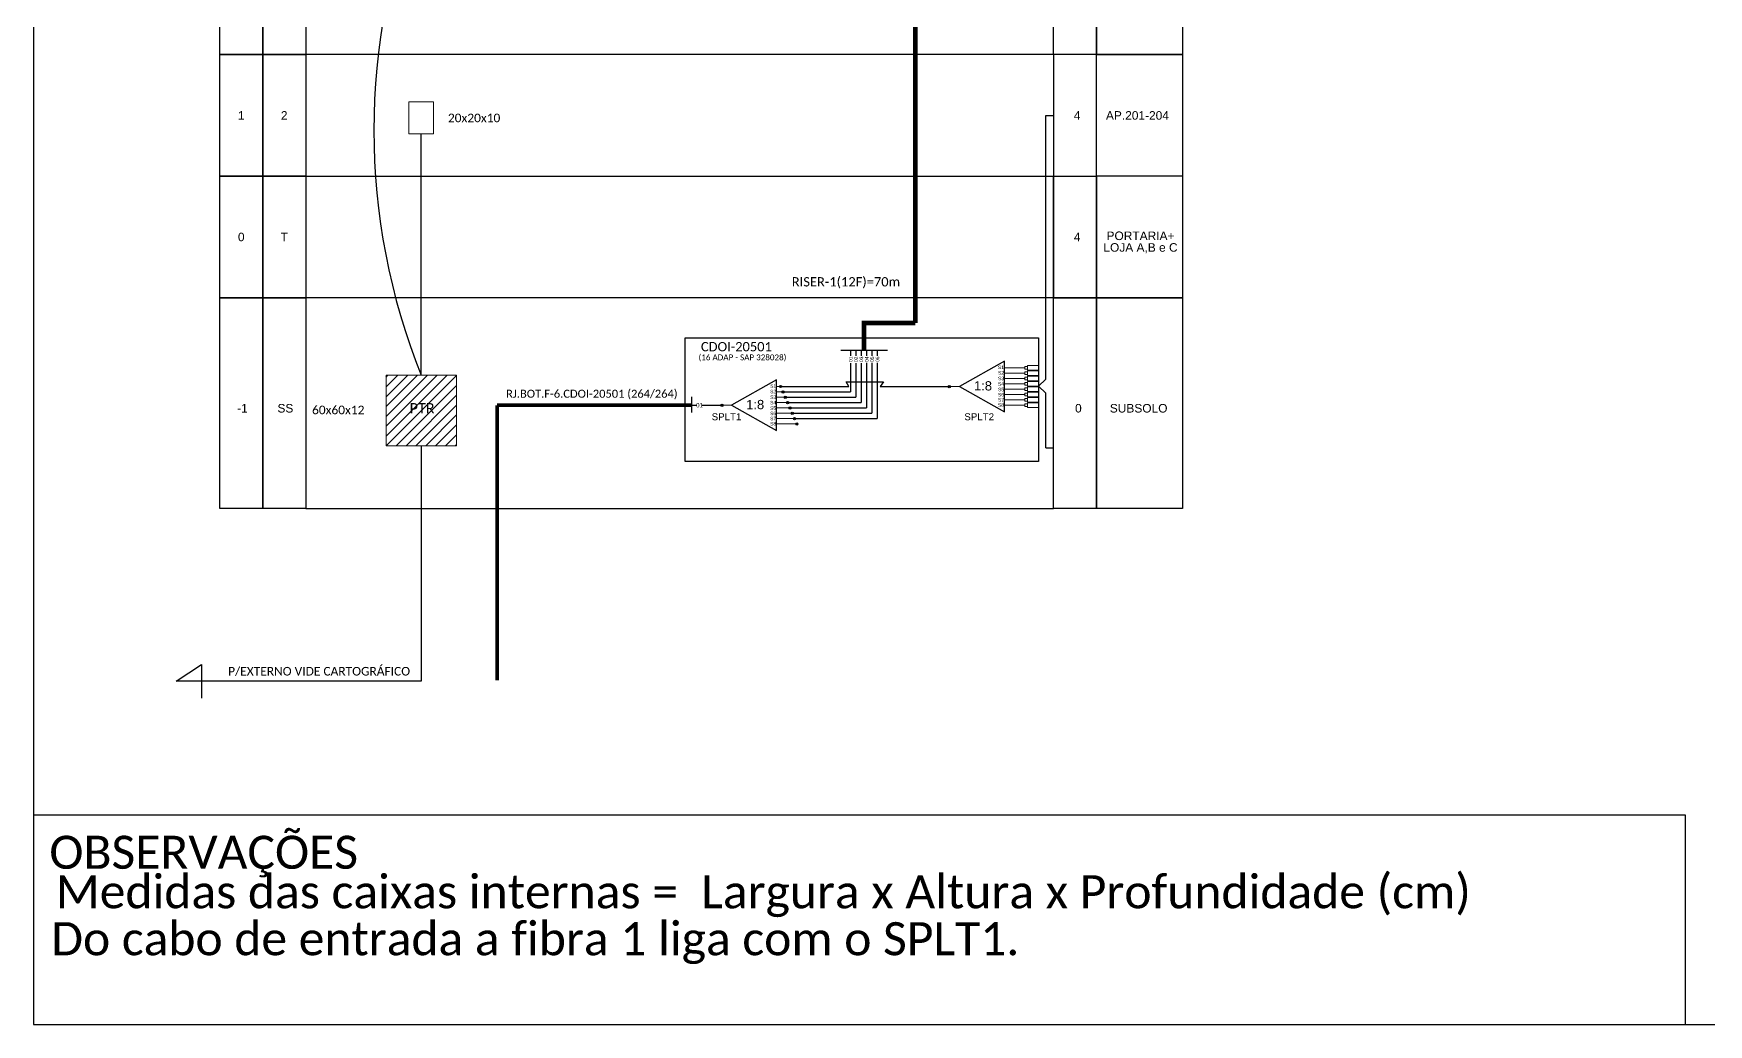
# Model space of a CAD drawing. Header units: inches. Extents: x 27113 to 27952, y 293751 to 294345.
# Drawn here: x 27113.4 to 27474.4, y 293751 to 293964.5 of the extents above; entities that cross this region are included whole.
import ezdxf
from ezdxf.enums import TextEntityAlignment as Align

# ---------------------------------------------------------------- set-up
doc = ezdxf.new("R2010")
doc.units = ezdxf.units.IN
doc.header["$MEASUREMENT"] = 0
doc.layers.add('CAP a instalar', color=1, linetype='Continuous')
doc.layers.add('ml', color=1, linetype='Continuous')
doc.styles.add('ARIAL', font='arial.ttf')
doc.styles.add('MtXpl_Calibri', font='calibri.ttf')
doc.styles.add('WMF-Calibri0', font='calibri.ttf')

# ---------------------------------------------------------------- blocks, each defined once
blk = doc.blocks.new('SPLT_1-8_DIV_DIR')
h = blk.add_hatch(color=3)
h.dxf.hatch_style = 1
edge = h.paths.add_edge_path()
edge.add_arc((12.77, 4.04), 0.242, 0, 360)
h = blk.add_hatch(color=3)
h.dxf.hatch_style = 1
edge = h.paths.add_edge_path()
edge.add_arc((13.27, 2.88), 0.242, 0, 360)
h = blk.add_hatch(color=3)
h.dxf.hatch_style = 1
edge = h.paths.add_edge_path()
edge.add_arc((13.77, 1.73), 0.242, 0, 360)
h = blk.add_hatch(color=3)
h.dxf.hatch_style = 1
edge = h.paths.add_edge_path()
edge.add_arc((14.27, 0.58), 0.242, 0, 360)
h = blk.add_hatch(color=3)
h.dxf.hatch_style = 1
edge = h.paths.add_edge_path()
edge.add_arc((14.77, -0.58), 0.242, 0, 360)
h = blk.add_hatch(color=3)
h.dxf.hatch_style = 1
edge = h.paths.add_edge_path()
edge.add_arc((15.27, -1.73), 0.242, 0, 360)
h = blk.add_hatch(color=3)
h.dxf.hatch_style = 1
edge = h.paths.add_edge_path()
edge.add_arc((15.77, -2.88), 0.242, 0, 360)
h = blk.add_hatch(color=3)
h.dxf.hatch_style = 1
edge = h.paths.add_edge_path()
edge.add_arc((16.27, -4.04), 0.242, 0, 360)
at = {"color": 1}
blk.add_lwpolyline([(11.89, 5.45), (2.22, 0), (11.89, -5.45), (11.89, 5.45)], dxfattribs=at)
at = {"color": 7, "lineweight": 0}
for points in [[(12.77, 4.04), (11.89, 4.04)], [(11.89, 2.88), (13.27, 2.88)], [(11.89, 1.73), (13.77, 1.73)], [(11.89, 0.58), (14.27, 0.58)], [(11.89, -0.58), (14.77, -0.58)], [(11.89, -1.73), (15.27, -1.73)], [(11.89, -2.88), (15.77, -2.88)], [(11.89, -4.04), (16.27, -4.04)]]:
    blk.add_lwpolyline(points, dxfattribs=at)
at = {"color": 1, "lineweight": 0}
blk.add_lwpolyline([(2.22, 0), (0, 0)], dxfattribs=at)
at = {"color": 3}
for centre in [(12.77, 4.04), (13.27, 2.88), (13.77, 1.73), (14.27, 0.58), (14.77, -0.58), (15.27, -1.73), (15.77, -2.88), (16.27, -4.04)]:
    blk.add_circle(centre, 0.242, dxfattribs=at)
at = {"color": 1, "style": 'ARIAL'}
for s, height, p in [('S1', 0.75, (10.52, 3.77)), ('1:8', 2, (5.35, -0.85)), ('S2', 0.75, (10.52, 2.58)), ('S3', 0.75, (10.52, 1.37)), ('S4', 0.75, (10.52, 0.19)), ('S5', 0.75, (10.52, -1.02)), ('S6', 0.75, (10.52, -2.14)), ('S7', 0.75, (10.52, -3.24)), ('S8', 0.75, (10.52, -4.36))]:
    blk.add_text(s, height=height, dxfattribs=at).set_placement(p)
blk = doc.blocks.new('SPLT_1-8_SC-APC')
at = {"color": 1}
blk.add_lwpolyline([(-7.37, -2.1), (-17.04, -7.55), (-7.37, -13), (-7.37, -2.1)], dxfattribs=at)
at = {"color": 3, "lineweight": 0}
for points in [[(-2.99, -3.51), (-7.37, -3.51)], [(-2.41, -3.02), (-2.41, -4)], [(-2.41, -3.02), (0, -3.02)], [(-7.37, -4.66), (-2.99, -4.66)], [(-7.37, -5.82), (-2.99, -5.82)], [(-7.37, -6.97), (-2.99, -6.97)], [(-2.41, -4), (0, -4)], [(-2.41, -4.17), (-2.41, -5.16)], [(-2.41, -4.17), (0, -4.17)], [(-2.41, -5.16), (0, -5.16)], [(-2.41, -5.32), (-2.41, -6.31)], [(-2.41, -5.32), (0, -5.32)], [(-2.41, -6.31), (0, -6.31)], [(-2.41, -6.48), (-2.41, -7.46)], [(-2.41, -6.48), (0, -6.48)], [(-7.37, -8.12), (-2.99, -8.12)], [(-7.37, -9.28), (-2.99, -9.28)], [(-7.37, -10.43), (-2.99, -10.43)], [(-2.41, -7.46), (0, -7.46)], [(-2.41, -7.63), (-2.41, -8.62)], [(-2.41, -7.63), (0, -7.63)], [(-2.41, -8.62), (0, -8.62)], [(-2.41, -8.78), (-2.41, -9.77)], [(-2.41, -8.78), (0, -8.78)], [(-2.41, -9.77), (0, -9.77)], [(-2.41, -9.94), (-2.41, -10.92)], [(-2.41, -9.94), (0, -9.94)], [(-7.37, -11.58), (-2.99, -11.58)], [(-2.41, -10.92), (0, -10.92)], [(-2.41, -11.09), (-2.41, -12.08)], [(-2.41, -11.09), (0, -11.09)], [(-2.41, -12.08), (0, -12.08)]]:
    blk.add_lwpolyline(points, dxfattribs=at)
for points in [[(-2.99, -3.22), (-2.41, -3.22), (-2.41, -3.8), (-2.99, -3.8)], [(-2.99, -4.38), (-2.41, -4.38), (-2.41, -4.95), (-2.99, -4.95)], [(-2.99, -5.53), (-2.41, -5.53), (-2.41, -6.1), (-2.99, -6.1)], [(-2.99, -6.68), (-2.41, -6.68), (-2.41, -7.26), (-2.99, -7.26)], [(-2.99, -7.84), (-2.41, -7.84), (-2.41, -8.41), (-2.99, -8.41)], [(-2.99, -8.99), (-2.41, -8.99), (-2.41, -9.56), (-2.99, -9.56)], [(-2.99, -10.14), (-2.41, -10.14), (-2.41, -10.72), (-2.99, -10.72)], [(-2.99, -11.3), (-2.41, -11.3), (-2.41, -11.87), (-2.99, -11.87)]]:
    blk.add_lwpolyline(points, close=True, dxfattribs=at)
at = {"color": 1, "lineweight": 0}
blk.add_lwpolyline([(-17.04, -7.55), (-19.26, -7.55)], dxfattribs=at)
at = {"color": 1, "style": 'ARIAL'}
for s, height, p in [('S1', 0.75, (-8.74, -3.78)), ('1:8', 2, (-13.91, -8.4)), ('S2', 0.75, (-8.74, -4.97)), ('S3', 0.75, (-8.74, -6.18)), ('S4', 0.75, (-8.74, -7.36)), ('S5', 0.75, (-8.74, -8.57)), ('S6', 0.75, (-8.74, -9.69)), ('S7', 0.75, (-8.74, -10.78)), ('S8', 0.75, (-8.74, -11.9))]:
    blk.add_text(s, height=height, dxfattribs=at).set_placement(p)

msp = doc.modelspace()

# ---------------------------------------------------------------- hatches: boundary and pattern name
h = msp.add_hatch()
h.set_pattern_fill('ANSI31', color=1, scale=12, style=0)
h.set_pattern_definition([(45, (26455.8229, 293413.5866), (-1.0606602, 1.0606602), [])])
h.paths.add_polyline_path([(27204.58, 293890.85), (27189.41, 293890.85), (27189.41, 293875.71), (27204.58, 293875.71)])
h.paths.add_polyline_path([(27194.13, 293881.8), (27200.65, 293881.8), (27200.65, 293885.74), (27194.13, 293885.74)], flags=9)
h = msp.add_hatch(color=3)
h.dxf.hatch_style = 1
edge = h.paths.add_edge_path()
edge.add_arc((27310.78, 293888.46), 0.256, 0, 360)
h = msp.add_hatch(color=3)
h.dxf.hatch_style = 1
edge = h.paths.add_edge_path()
edge.add_arc((27261.81, 293884.43), 0.256, 0, 360)

# ---------------------------------------------------------------- linework, layer by layer
at = {"color": 0}
for p, q in [((27333.26, 293959.98), (27172.1, 293959.98)), ((27333.26, 293959.98), (27333.26, 293933.79)), ((27172.1, 293933.79), (27333.26, 293933.79)), ((27172.1, 293933.79), (27333.26, 293933.79)), ((27333.26, 293933.79), (27333.26, 293907.59)), ((27342.52, 293907.59), (27342.52, 293933.79)), ((27361.04, 293933.79), (27361.04, 293907.59)), ((27333.26, 293907.59), (27172.1, 293907.59)), ((27361.04, 293907.59), (27342.52, 293907.59))]:
    msp.add_line(p, q, dxfattribs=at)
for points in [[(27113.44, 293750.99), (27952, 293750.99), (27952, 294344.99), (27113.44, 294344.99), (27113.44, 293750.99)], [(27113.44, 293796.2), (27469.39, 293796.2)]]:
    msp.add_lwpolyline(points)
at = {"color": 5, "const_width": 1}
for points in [[(27303.48, 294160.91), (27303.48, 293902.17)], [(27292.44, 293896.33), (27292.44, 293902.17), (27303.48, 293902.17)]]:
    msp.add_lwpolyline(points, dxfattribs=at)
at = {"color": 0}
for points in [[(27153.58, 293986.18), (27162.84, 293986.18), (27162.84, 293959.98), (27153.58, 293959.98)], [(27162.84, 293986.18), (27172.1, 293986.18), (27172.1, 293959.98), (27162.84, 293959.98)], [(27333.26, 293986.18), (27342.52, 293986.18), (27342.52, 293959.98), (27333.26, 293959.98)], [(27342.52, 293986.18), (27361.04, 293986.18), (27361.04, 293959.98), (27342.52, 293959.98)], [(27153.58, 293959.98), (27162.84, 293959.98), (27162.84, 293933.79), (27153.58, 293933.79)], [(27162.84, 293959.98), (27172.1, 293959.98), (27172.1, 293933.79), (27162.84, 293933.79)], [(27342.52, 293959.98), (27361.04, 293959.98), (27361.04, 293933.79), (27342.52, 293933.79)], [(27153.58, 293933.79), (27162.84, 293933.79), (27162.84, 293907.59), (27153.58, 293907.59)], [(27162.84, 293933.79), (27172.1, 293933.79), (27172.1, 293907.59), (27162.84, 293907.59)], [(27333.26, 293933.79), (27342.52, 293933.79), (27342.52, 293907.59), (27333.26, 293907.59)], [(27153.58, 293907.59), (27162.84, 293907.59), (27162.84, 293862.19), (27153.58, 293862.19)], [(27162.84, 293907.59), (27172.1, 293907.59), (27172.1, 293862.19), (27162.84, 293862.19)], [(27333.26, 293907.59), (27342.52, 293907.59), (27342.52, 293862.19), (27333.26, 293862.19)], [(27342.52, 293907.59), (27361.04, 293907.59), (27361.04, 293862.19), (27342.52, 293862.19)]]:
    msp.add_lwpolyline(points, close=True, dxfattribs=at)
at = {"lineweight": 0}
msp.add_lwpolyline([(27194.35, 293949.83), (27199.65, 293949.83), (27199.65, 293942.93), (27194.35, 293942.93)], close=True, dxfattribs=at)
at = {"color": 3}
for points in [[(27331.61, 293875.28), (27331.61, 293887.04), (27330.04, 293888.55), (27331.61, 293890.05), (27331.61, 293946.88), (27333.26, 293946.88)], [(27274.45, 293888.46), (27289.13, 293888.46)], [(27289.13, 293888.46), (27288.56, 293889.47), (27296.63, 293889.47), (27295.89, 293888.46)], [(27295.89, 293888.46), (27310.78, 293888.46)], [(27255.26, 293884.43), (27256.26, 293884.43)], [(27257.53, 293884.43), (27261.81, 293884.43)], [(27331.61, 293875.28), (27333.26, 293875.28)]]:
    msp.add_lwpolyline(points, dxfattribs=at)
at = {"color": 1}
for points in [[(27330.02, 293872.33), (27330.02, 293872.33), (27330.02, 293872.33), (27253.85, 293872.33), (27253.85, 293898.96), (27253.85, 293898.96)], [(27255.26, 293886.27), (27255.26, 293882.84)]]:
    msp.add_lwpolyline(points, dxfattribs=at)
msp.add_lwpolyline([(27253.85, 293898.96), (27330.02, 293898.96), (27330.02, 293872.33), (27253.85, 293872.33)], close=True, dxfattribs=at)
at = {"color": 5}
for points in [[(27287.4, 293896.33), (27297.48, 293896.33)], [(27289.48, 293893.52), (27289.48, 293887.31)], [(27289.49, 293896.33), (27289.49, 293895.07)], [(27290.63, 293893.52), (27290.63, 293886.16)], [(27290.65, 293896.33), (27290.65, 293895.06)], [(27291.79, 293893.52), (27291.79, 293885)], [(27291.81, 293896.33), (27291.81, 293895.06)], [(27292.95, 293893.55), (27292.95, 293883.85)], [(27292.96, 293896.33), (27292.96, 293895.1)], [(27294.1, 293893.55), (27294.1, 293882.7)], [(27294.12, 293896.33), (27294.12, 293895.09)], [(27295.28, 293896.33), (27295.28, 293895.1)], [(27295.28, 293893.55), (27295.28, 293881.55)], [(27274.95, 293887.31), (27289.48, 293887.31)], [(27275.45, 293886.16), (27290.63, 293886.16)], [(27275.95, 293885), (27291.79, 293885)], [(27276.45, 293883.85), (27292.95, 293883.85)], [(27276.95, 293882.7), (27294.1, 293882.7)], [(27277.45, 293881.55), (27295.28, 293881.55)]]:
    msp.add_lwpolyline(points, dxfattribs=at)
at = {"color": 1, "lineweight": 0}
msp.add_lwpolyline([(27189.41, 293890.88), (27204.58, 293890.88), (27204.58, 293875.71), (27189.41, 293875.71)], close=True, dxfattribs=at)
at = {"color": 1, "const_width": 0.8}
for points in [[(27213.34, 293884.43), (27213.34, 293825.17), (27213.34, 293825.17)], [(27255.26, 293884.43), (27213.34, 293884.43)]]:
    msp.add_lwpolyline(points, dxfattribs=at)
at = {"color": 0}
msp.add_lwpolyline([(27172.1, 293862.19), (27333.26, 293862.19)], dxfattribs=at)
at = {"linetype": 'Continuous'}
msp.add_lwpolyline([(27469.39, 293796.2), (27469.39, 293750.99)], dxfattribs=at)
at = {"color": 3}
for centre in [(27310.78, 293888.46), (27261.81, 293884.43)]:
    msp.add_circle(centre, 0.256, dxfattribs=at)
at = {"layer": 'CAP a instalar', "color": 3}
msp.add_lwpolyline([(27197, 293890.88), (27197, 293942.93)], dxfattribs=at)
msp.add_arc((27328.62, 293943.66), 141.82, 158.1502, 201.8498, dxfattribs=at)
at = {"layer": 'ml', "color": 1}
msp.add_lwpolyline([(27197, 293875.71), (27197, 293824.94), (27144.17, 293824.94), (27149.63, 293828.58), (27149.63, 293821.31)], dxfattribs=at)

# ---------------------------------------------------------------- block references
at = {"color": 3}
msp.add_blockref('SPLT_1-8_SC-APC', (27330.04, 293896.01), dxfattribs=at)
msp.add_blockref('SPLT_1-8_DIV_DIR', (27261.68, 293884.43))

# ---------------------------------------------------------------- texts
at = {"color": 0, "style": 'ARIAL'}
for s, p in [('1', (27158.21, 293946.88)), ('2', (27167.47, 293946.88)), ('4', (27338.36, 293946.88)), ('AP.201-204', (27351.35, 293946.88)), ('0', (27158.21, 293920.69)), ('T', (27167.47, 293920.69)), ('4', (27338.36, 293920.69)), ('LOJA A,B e C', (27352.01, 293918.43)), ('PORTARIA+', (27352.01, 293920.94)), ('-1', (27158.47, 293883.78)), ('SS', (27167.73, 293883.78)), ('0', (27338.62, 293883.78)), ('SUBSOLO', (27351.61, 293883.78))]:
    msp.add_text(s, height=1.84, dxfattribs=at).set_placement(p, align=Align.MIDDLE_CENTER)
at = {"color": 0, "style": 'WMF-Calibri0'}
for s, height, p in [('20x20x10', 1.854, (27202.75, 293945.41)), ('60x60x12', 1.854, (27173.47, 293882.49)), ('P/EXTERNO VIDE CARTOGRÁFICO', 1.8536, (27155.38, 293826.19))]:
    msp.add_text(s, height=height, dxfattribs=at).set_placement(p)
at = {"color": 5, "style": 'WMF-Calibri0'}
msp.add_text('RISER-1(12F)=70m', height=2, dxfattribs=at).set_placement((27276.86, 293910.03))
at = {"color": 1, "style": 'WMF-Calibri0'}
for s, height, p in [('CDOI-20501', 2, (27257.28, 293896.05)), ('RJ.BOT.F-6.CDOI-20501 (264/264)', 1.7248, (27215.29, 293886.05))]:
    msp.add_text(s, height=height, dxfattribs=at).set_placement(p)
msp.add_text('(16 ADAP - SAP 328028)', height=1.25, dxfattribs=at).set_placement((27266.23, 293894.12), align=Align.CENTER)
at = {"style": 'ARIAL'}
for s, p in [('01', (27289.55, 293894.34)), ('02', (27290.7, 293894.34)), ('03', (27291.86, 293894.34)), ('04', (27293.02, 293894.34)), ('05', (27294.17, 293894.34)), ('06', (27295.33, 293894.34))]:
    msp.add_text(s, height=0.75, rotation=90, dxfattribs=at).set_placement(p, align=Align.MIDDLE_CENTER)
at = {"color": 7, "style": 'WMF-Calibri0'}
msp.add_text('PTR', height=2.224, dxfattribs=at).set_placement((27194.51, 293882.67))
at = {"style": 'ARIAL'}
for s, p in [('SPLT1', (27262.8, 293881.2)), ('SPLT2', (27317.25, 293881.2))]:
    msp.add_text(s, height=1.5, dxfattribs=at).set_placement(p, align=Align.CENTER)
for s, style, p in [('OBSERVAÇÕES', 'WMF-Calibri0', (27116.85, 293784.54)), ('Do cabo de entrada a fibra 1 liga com o SPLT1.', 'MtXpl_Calibri', (27117.27, 293765.91))]:
    msp.add_text(s, height=7.1308, dxfattribs=dict(style=style)).set_placement(p)
at = {"insert": (27118.21, 293783.16), "char_height": 7.1308, "width": 658.8434, "attachment_point": 1, "style": 'WMF-Calibri0'}
msp.add_mtext('Medidas das caixas internas =  Largura x Altura x Profundidade (cm)', dxfattribs=at)
at = {"style": 'ARIAL', "flags": 12}
msp.add_attdef('01', text='5', height=0.923, dxfattribs=at).set_placement((27256.97, 293884.44), align=Align.MIDDLE_CENTER)

doc.saveas('drawing.dxf')
